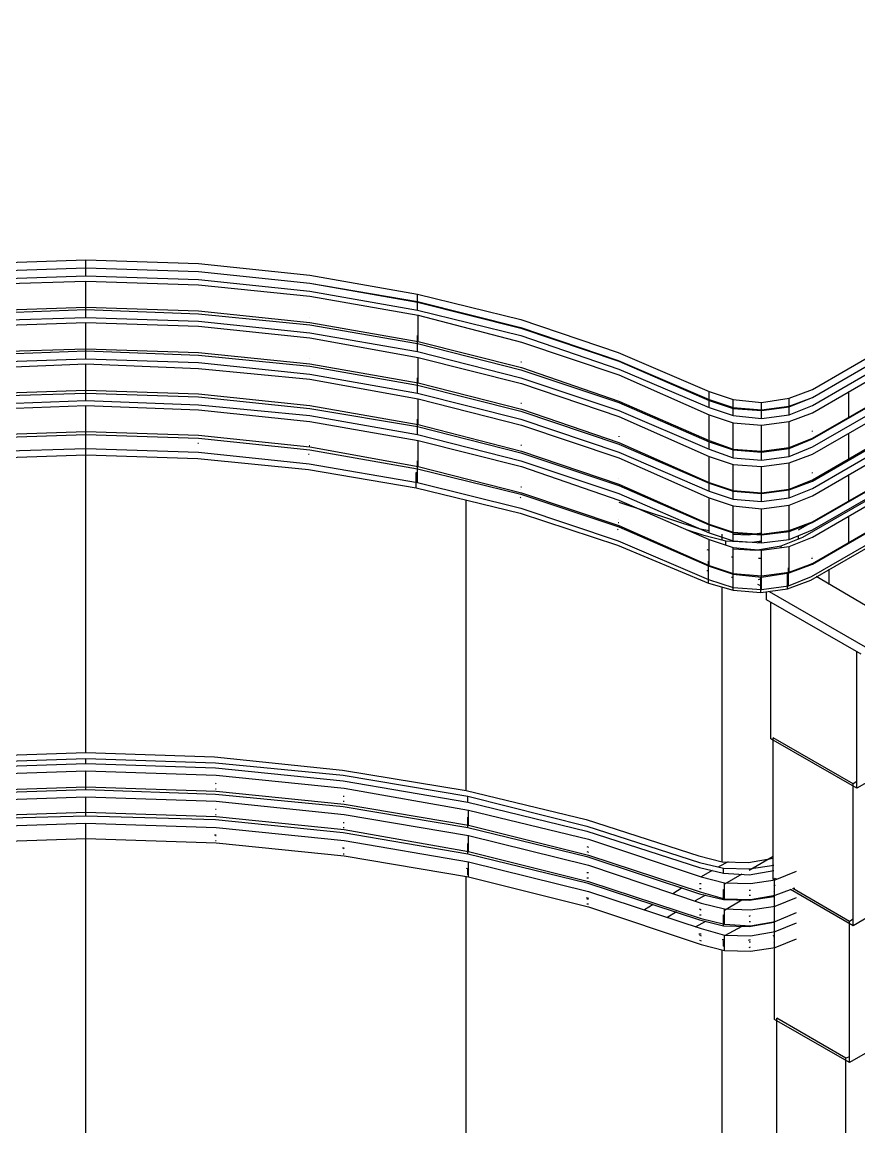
# Model space of a CAD drawing. Header units: inches. Extents: x 0.3 to 16.2, y 0.3 to 11.4.
# Drawn here: x 6.096 to 6.549, y 5.99 to 6.588 of the extents above; entities that cross this region are included whole.
import ezdxf

# ---------------------------------------------------------------- set-up
doc = ezdxf.new("R2010")
doc.units = ezdxf.units.IN
doc.header["$LTSCALE"] = 0.009843
doc.header["$MEASUREMENT"] = 0
doc.layers.add('GEOMETRY', color=7, linetype='Continuous')

msp = doc.modelspace()

# ---------------------------------------------------------------- linework, layer by layer
at = {"layer": 'GEOMETRY'}
for p, q in [((6.52402, 6.38898), (7.9563, 7.21614)), ((6.52402, 6.38898), (7.9563, 7.21614)), ((6.52402, 6.38465), (7.9563, 7.21181)), ((6.52402, 6.38465), (7.95669, 7.21181)), ((6.52402, 6.38465), (7.95669, 7.21181)), ((6.52402, 6.38031), (7.95669, 7.20748)), ((6.52402, 6.37638), (7.96339, 7.20748)), ((6.52402, 6.37638), (7.96339, 7.20748)), ((6.52402, 6.3626), (7.96339, 7.19331)), ((6.52402, 6.3622), (7.95669, 7.18937)), ((6.52402, 6.3622), (7.95669, 7.18937)), ((6.52402, 6.3622), (7.95669, 7.18937)), ((6.52402, 6.35787), (7.95669, 7.18504)), ((6.52402, 6.35394), (7.96339, 7.18504)), ((6.52402, 6.35394), (7.96339, 7.18504)), ((6.52402, 6.34016), (7.96339, 7.17087)), ((6.52402, 6.33937), (7.95669, 7.16693)), ((6.52402, 6.33937), (7.95669, 7.16693)), ((6.52402, 6.33937), (7.95669, 7.16693)), ((6.52402, 6.33543), (7.95669, 7.1626)), ((6.52402, 6.3315), (7.96339, 7.1622)), ((6.52402, 6.3315), (7.96339, 7.1622)), ((6.52402, 6.31732), (7.96339, 7.14843)), ((6.52402, 6.31693), (7.95669, 7.14409)), ((6.52402, 6.31693), (7.95669, 7.14409)), ((6.52402, 6.31693), (7.95669, 7.14409)), ((6.52402, 6.31299), (7.95669, 7.14016)), ((6.52402, 6.30906), (7.96339, 7.13976)), ((6.52402, 6.30906), (7.96339, 7.13976)), ((6.52402, 6.29488), (7.96339, 7.12598)), ((6.52402, 6.29449), (7.95669, 7.12165)), ((6.52362, 6.2878), (7.95157, 7.1122)), ((6.52323, 6.28583), (7.93976, 7.10394)), ((6.5189, 6.30906), (7.88071, 7.09488)), ((6.5189, 6.30906), (7.88071, 7.09488)), ((6.51654, 6.31299), (7.85394, 7.08504)), ((6.51654, 6.31299), (7.85394, 7.08504)), ((6.06969, 6.45709), (6.13071, 6.45906)), ((6.06969, 6.45709), (6.13071, 6.45906)), ((6.13071, 6.45906), (6.19173, 6.45709)), ((6.13071, 6.45906), (6.19173, 6.45709)), ((6.13071, 6.45472), (6.13071, 6.45906)), ((6.19173, 6.45709), (6.25197, 6.45079)), ((6.19173, 6.45709), (6.25197, 6.45079)), ((6.06969, 6.45276), (6.13071, 6.45472)), ((6.06969, 6.45276), (6.13071, 6.45472)), ((6.06969, 6.45276), (6.13071, 6.45472)), ((6.06969, 6.44843), (6.13071, 6.45039)), ((6.13071, 6.45472), (6.19173, 6.45276)), ((6.13071, 6.45472), (6.19173, 6.45276)), ((6.13071, 6.45472), (6.19173, 6.45276)), ((6.13071, 6.45039), (6.13071, 6.45472)), ((6.13071, 6.45039), (6.19173, 6.44843)), ((6.19173, 6.45276), (6.25197, 6.44646)), ((6.19173, 6.45276), (6.25197, 6.44646)), ((6.19173, 6.45276), (6.25197, 6.44646)), ((6.25197, 6.45079), (6.31024, 6.44055)), ((6.25197, 6.45079), (6.31024, 6.44055)), ((6.06969, 6.44567), (6.13071, 6.44764)), ((6.06969, 6.44567), (6.13071, 6.44764)), ((6.13071, 6.44764), (6.19173, 6.44567)), ((6.13071, 6.44764), (6.19173, 6.44567)), ((6.13071, 6.43346), (6.13071, 6.44764)), ((6.19173, 6.44843), (6.25197, 6.44213)), ((6.19173, 6.44567), (6.25197, 6.43937)), ((6.19173, 6.44567), (6.25197, 6.43937)), ((6.25197, 6.44646), (6.31024, 6.43661)), ((6.25197, 6.44646), (6.31024, 6.43622)), ((6.25197, 6.44646), (6.31024, 6.43622)), ((6.25197, 6.44213), (6.31024, 6.43189)), ((6.25197, 6.43937), (6.31063, 6.42913)), ((6.25197, 6.43937), (6.31063, 6.42913)), ((6.31024, 6.44055), (6.36614, 6.42677)), ((6.31024, 6.44055), (6.36614, 6.42677)), ((6.31024, 6.43661), (6.31024, 6.44055)), ((6.06969, 6.4315), (6.13071, 6.43346)), ((6.06969, 6.42992), (6.13071, 6.43228)), ((6.06969, 6.42992), (6.13071, 6.43228)), ((6.06969, 6.42992), (6.13071, 6.43228)), ((6.13071, 6.43228), (6.13071, 6.43622)), ((6.13071, 6.43346), (6.19173, 6.4315)), ((6.13071, 6.43228), (6.19173, 6.42992)), ((6.13071, 6.43228), (6.19173, 6.42992)), ((6.13071, 6.43228), (6.19173, 6.42992)), ((6.13071, 6.42795), (6.13071, 6.43228)), ((6.31024, 6.43661), (6.36614, 6.42244)), ((6.31024, 6.43622), (6.36614, 6.42205)), ((6.31024, 6.43622), (6.36614, 6.42205)), ((6.31024, 6.43189), (6.31024, 6.43622)), ((6.06969, 6.42598), (6.13071, 6.42795)), ((6.13071, 6.42795), (6.19173, 6.42598)), ((6.19173, 6.4315), (6.25197, 6.4252)), ((6.19173, 6.42992), (6.25197, 6.42402)), ((6.19173, 6.42992), (6.25197, 6.42402)), ((6.19173, 6.42992), (6.25197, 6.42402)), ((6.25197, 6.42795), (6.25197, 6.42795)), ((6.25197, 6.42795), (6.25197, 6.42795)), ((6.31024, 6.43189), (6.36614, 6.41811)), ((6.31063, 6.42913), (6.36654, 6.41457)), ((6.31063, 6.42913), (6.36654, 6.41457)), ((6.31063, 6.41496), (6.31063, 6.42913)), ((6.36614, 6.42677), (6.4189, 6.40906)), ((6.36614, 6.42677), (6.4189, 6.40906)), ((6.06969, 6.42323), (6.13071, 6.4252)), ((6.06969, 6.42323), (6.13071, 6.4252)), ((6.13071, 6.4252), (6.19173, 6.42323)), ((6.13071, 6.4252), (6.19173, 6.42323)), ((6.13071, 6.41102), (6.13071, 6.4252)), ((6.19173, 6.42598), (6.25197, 6.41969)), ((6.19173, 6.42323), (6.25197, 6.41693)), ((6.19173, 6.42323), (6.25197, 6.41693)), ((6.25197, 6.4252), (6.31063, 6.41496)), ((6.25197, 6.42402), (6.31024, 6.41378)), ((6.25197, 6.42402), (6.31024, 6.41378)), ((6.25197, 6.42402), (6.31024, 6.41378)), ((6.36614, 6.42244), (6.4189, 6.40472)), ((6.36614, 6.42205), (6.41929, 6.40433)), ((6.36614, 6.42205), (6.41929, 6.40433)), ((6.25197, 6.41969), (6.31024, 6.40945)), ((6.25197, 6.41693), (6.31063, 6.4063)), ((6.25197, 6.41693), (6.31063, 6.4063)), ((6.31024, 6.41811), (6.31063, 6.41772)), ((6.31024, 6.41811), (6.31063, 6.41772)), ((6.31024, 6.41378), (6.31024, 6.41811)), ((6.31063, 6.41496), (6.36654, 6.40079)), ((6.36614, 6.41811), (6.41929, 6.4)), ((6.36654, 6.41457), (6.41929, 6.39685)), ((6.36654, 6.41457), (6.41929, 6.39685)), ((6.06969, 6.40906), (6.13071, 6.41102)), ((6.06969, 6.40748), (6.13071, 6.40984)), ((6.06969, 6.40748), (6.13071, 6.40984)), ((6.06969, 6.40748), (6.13071, 6.40984)), ((6.13071, 6.40984), (6.13071, 6.41378)), ((6.13071, 6.41102), (6.19173, 6.40906)), ((6.13071, 6.40984), (6.19173, 6.40748)), ((6.13071, 6.40984), (6.19173, 6.40748)), ((6.13071, 6.40984), (6.19173, 6.40748)), ((6.13071, 6.40551), (6.13071, 6.40984)), ((6.19173, 6.40906), (6.25197, 6.40276)), ((6.31024, 6.41378), (6.36614, 6.39961)), ((6.31024, 6.41378), (6.36614, 6.39961)), ((6.31024, 6.41378), (6.36614, 6.39961)), ((6.31024, 6.40945), (6.31024, 6.41378)), ((6.31024, 6.40945), (6.36614, 6.39528)), ((6.4189, 6.40906), (6.46811, 6.3878)), ((6.4189, 6.40906), (6.46811, 6.3878)), ((6.06969, 6.40354), (6.13071, 6.40551)), ((6.06969, 6.40039), (6.13071, 6.40276)), ((6.06969, 6.40039), (6.13071, 6.40276)), ((6.13071, 6.40551), (6.19173, 6.40354)), ((6.13071, 6.40276), (6.19173, 6.40039)), ((6.13071, 6.40276), (6.19173, 6.40039)), ((6.13071, 6.38858), (6.13071, 6.40276)), ((6.19173, 6.40748), (6.25197, 6.40157)), ((6.19173, 6.40748), (6.25197, 6.40157)), ((6.19173, 6.40748), (6.25197, 6.40157)), ((6.19173, 6.40354), (6.25197, 6.39724)), ((6.25197, 6.40551), (6.25197, 6.40551)), ((6.25197, 6.40551), (6.25197, 6.40551)), ((6.25197, 6.40276), (6.31063, 6.39252)), ((6.31063, 6.4063), (6.36654, 6.39213)), ((6.31063, 6.4063), (6.36654, 6.39213)), ((6.31063, 6.39252), (6.31063, 6.4063)), ((6.36614, 6.40394), (6.36654, 6.40394)), ((6.36614, 6.40394), (6.36654, 6.40394)), ((6.4189, 6.40472), (6.46811, 6.38346)), ((6.41929, 6.40433), (6.46811, 6.38307)), ((6.41929, 6.40433), (6.46811, 6.38307)), ((6.19173, 6.40039), (6.25197, 6.39449)), ((6.19173, 6.40039), (6.25197, 6.39449)), ((6.25197, 6.40157), (6.31024, 6.39134)), ((6.25197, 6.40157), (6.31024, 6.39134)), ((6.25197, 6.40157), (6.31024, 6.39134)), ((6.25197, 6.39724), (6.31024, 6.38701)), ((6.36614, 6.39961), (6.41929, 6.38189)), ((6.36614, 6.39961), (6.41929, 6.38189)), ((6.36614, 6.39961), (6.41929, 6.38189)), ((6.36654, 6.40079), (6.41929, 6.38268)), ((6.41929, 6.4), (6.46811, 6.37913)), ((6.41929, 6.39685), (6.46811, 6.3752)), ((6.41929, 6.39685), (6.46811, 6.3752)), ((6.13071, 6.38701), (6.13071, 6.39134)), ((6.25197, 6.39449), (6.31063, 6.38386)), ((6.25197, 6.39449), (6.31063, 6.38386)), ((6.31024, 6.39528), (6.31063, 6.39528)), ((6.31024, 6.39528), (6.31063, 6.39528)), ((6.31024, 6.39134), (6.31024, 6.39528)), ((6.31024, 6.39134), (6.36614, 6.37717)), ((6.31024, 6.39134), (6.36614, 6.37717)), ((6.31024, 6.39134), (6.36614, 6.37717)), ((6.31024, 6.38701), (6.31024, 6.39134)), ((6.31063, 6.39252), (6.36654, 6.37835)), ((6.36614, 6.39528), (6.41929, 6.37756)), ((6.36654, 6.39213), (6.41929, 6.37441)), ((6.36654, 6.39213), (6.41929, 6.37441)), ((6.06969, 6.38661), (6.13071, 6.38858)), ((6.06969, 6.38504), (6.13071, 6.38701)), ((6.06969, 6.38504), (6.13071, 6.38701)), ((6.06969, 6.38504), (6.13071, 6.38701)), ((6.13071, 6.38858), (6.19173, 6.38661)), ((6.13071, 6.38701), (6.19173, 6.38504)), ((6.13071, 6.38701), (6.19173, 6.38504)), ((6.13071, 6.38701), (6.19173, 6.38504)), ((6.13071, 6.38307), (6.13071, 6.38701)), ((6.19173, 6.38661), (6.25197, 6.38031)), ((6.19173, 6.38504), (6.25197, 6.37874)), ((6.19173, 6.38504), (6.25197, 6.37874)), ((6.19173, 6.38504), (6.25197, 6.37874)), ((6.31024, 6.38701), (6.36614, 6.37283)), ((6.41929, 6.38622), (6.41929, 6.38622)), ((6.41929, 6.38622), (6.41929, 6.38622)), ((6.46811, 6.3878), (6.4811, 6.38346)), ((6.46811, 6.3878), (6.4811, 6.38346)), ((6.46811, 6.38346), (6.46811, 6.3878)), ((6.51142, 6.38425), (6.52402, 6.38898)), ((6.51142, 6.38425), (6.52402, 6.38898)), ((6.51142, 6.37992), (6.52402, 6.38465)), ((6.51142, 6.37953), (6.52402, 6.38465)), ((6.51142, 6.37953), (6.52402, 6.38465)), ((6.5437, 6.37362), (6.5437, 6.3878)), ((6.06969, 6.38071), (6.13071, 6.38307)), ((6.06969, 6.37795), (6.13071, 6.38031)), ((6.06969, 6.37795), (6.13071, 6.38031)), ((6.13071, 6.38307), (6.19173, 6.38071)), ((6.13071, 6.38031), (6.19173, 6.37795)), ((6.13071, 6.38031), (6.19173, 6.37795)), ((6.13071, 6.36614), (6.13071, 6.38031)), ((6.19173, 6.38071), (6.25197, 6.3748)), ((6.25197, 6.38307), (6.25197, 6.38307)), ((6.25197, 6.38307), (6.25197, 6.38307)), ((6.25197, 6.38031), (6.31063, 6.37008)), ((6.25197, 6.37874), (6.31024, 6.3689)), ((6.25197, 6.37874), (6.31024, 6.3689)), ((6.25197, 6.37874), (6.31024, 6.3689)), ((6.31063, 6.38386), (6.36654, 6.36969)), ((6.31063, 6.38386), (6.36654, 6.36969)), ((6.31063, 6.37008), (6.31063, 6.38386)), ((6.36614, 6.3815), (6.36654, 6.3815)), ((6.36614, 6.3815), (6.36654, 6.3815)), ((6.41929, 6.38268), (6.46811, 6.36142)), ((6.41929, 6.38189), (6.46811, 6.36063)), ((6.41929, 6.38189), (6.46811, 6.36063)), ((6.41929, 6.38189), (6.46811, 6.36063)), ((6.46811, 6.38346), (6.4811, 6.37913)), ((6.46811, 6.38307), (6.4811, 6.37874)), ((6.46811, 6.38307), (6.4811, 6.37874)), ((6.46811, 6.37913), (6.46811, 6.38307)), ((6.46811, 6.37913), (6.4811, 6.3748)), ((6.4811, 6.37913), (6.4811, 6.38346)), ((6.4811, 6.38346), (6.49646, 6.38189)), ((6.4811, 6.38346), (6.49646, 6.38189)), ((6.4811, 6.37913), (6.49646, 6.37795)), ((6.4811, 6.3748), (6.4811, 6.37874)), ((6.4811, 6.37874), (6.49646, 6.37756)), ((6.4811, 6.37874), (6.49646, 6.37756)), ((6.49646, 6.38189), (6.51142, 6.38425)), ((6.49646, 6.38189), (6.51142, 6.38425)), ((6.49646, 6.37795), (6.49646, 6.38189)), ((6.49646, 6.37795), (6.51142, 6.37992)), ((6.49646, 6.37756), (6.51142, 6.37953)), ((6.49646, 6.37756), (6.51142, 6.37953)), ((6.51142, 6.37992), (6.51142, 6.38425)), ((6.51142, 6.3752), (6.52402, 6.38031)), ((6.51142, 6.3752), (6.51142, 6.37953)), ((6.19173, 6.37795), (6.25197, 6.37165)), ((6.19173, 6.37795), (6.25197, 6.37165)), ((6.25197, 6.3748), (6.31024, 6.36457)), ((6.31024, 6.37283), (6.31063, 6.37283)), ((6.31024, 6.37283), (6.31063, 6.37283)), ((6.31024, 6.3689), (6.31024, 6.37283)), ((6.36614, 6.37717), (6.41929, 6.35945)), ((6.36614, 6.37717), (6.41929, 6.35945)), ((6.36614, 6.37717), (6.41929, 6.35945)), ((6.36614, 6.37283), (6.41929, 6.35512)), ((6.36654, 6.37835), (6.41929, 6.36024)), ((6.41929, 6.37756), (6.46811, 6.35669)), ((6.41929, 6.37441), (6.46811, 6.35276)), ((6.41929, 6.37441), (6.46811, 6.35276)), ((6.46811, 6.3752), (6.4811, 6.37087)), ((6.46811, 6.3752), (6.4811, 6.37087)), ((6.46811, 6.36142), (6.46811, 6.3752)), ((6.4811, 6.3748), (6.49646, 6.37323)), ((6.49646, 6.37323), (6.49646, 6.37756)), ((6.49646, 6.37323), (6.51142, 6.3752)), ((6.51142, 6.37165), (6.52402, 6.37638)), ((6.51142, 6.37165), (6.52402, 6.37638)), ((6.13071, 6.36772), (6.13071, 6.36969)), ((6.13071, 6.36457), (6.13071, 6.3689)), ((6.13071, 6.36772), (6.13071, 6.3689)), ((6.13071, 6.35709), (6.13071, 6.36693)), ((6.25197, 6.37165), (6.31063, 6.36142)), ((6.25197, 6.37165), (6.31063, 6.36142)), ((6.31024, 6.3689), (6.36614, 6.35472)), ((6.31024, 6.3689), (6.36614, 6.35472)), ((6.31024, 6.3689), (6.36614, 6.35472)), ((6.31024, 6.36457), (6.31024, 6.3689)), ((6.31063, 6.37008), (6.36654, 6.35551)), ((6.36654, 6.36969), (6.41929, 6.35197)), ((6.36654, 6.36969), (6.41929, 6.35197)), ((6.4811, 6.35669), (6.4811, 6.37087)), ((6.4811, 6.37087), (6.49646, 6.36969)), ((6.4811, 6.37087), (6.49646, 6.36969)), ((6.49646, 6.36969), (6.51142, 6.37165)), ((6.49646, 6.36969), (6.51142, 6.37165)), ((6.49646, 6.35551), (6.49646, 6.36969)), ((6.51142, 6.35748), (6.51142, 6.37165)), ((6.52402, 6.36614), (6.52402, 6.36654)), ((6.52402, 6.36614), (6.52402, 6.36654)), ((6.06969, 6.36417), (6.13071, 6.36614)), ((6.06969, 6.3626), (6.13071, 6.36457)), ((6.13071, 6.36614), (6.19173, 6.36417)), ((6.13071, 6.36457), (6.19173, 6.3626)), ((6.13071, 6.35354), (6.13071, 6.36181)), ((6.19173, 6.36417), (6.25197, 6.35787)), ((6.19173, 6.3626), (6.25197, 6.3563)), ((6.25197, 6.36063), (6.25197, 6.36063)), ((6.25197, 6.36063), (6.25197, 6.36063)), ((6.31024, 6.36457), (6.36614, 6.35039)), ((6.31063, 6.36142), (6.36654, 6.34724)), ((6.31063, 6.36142), (6.36654, 6.34724)), ((6.31063, 6.34724), (6.31063, 6.36142)), ((6.41929, 6.36378), (6.41929, 6.36339)), ((6.41929, 6.36378), (6.41929, 6.36339)), ((6.46811, 6.36063), (6.46811, 6.36496)), ((6.46811, 6.36142), (6.4811, 6.35669)), ((6.46811, 6.36063), (6.4811, 6.3563)), ((6.46811, 6.36063), (6.4811, 6.3563)), ((6.46811, 6.36063), (6.4811, 6.3563)), ((6.46811, 6.35669), (6.46811, 6.36063)), ((6.4811, 6.3563), (6.4811, 6.36063)), ((6.51142, 6.35748), (6.52402, 6.3626)), ((6.51142, 6.35709), (6.52402, 6.3622)), ((6.51142, 6.35709), (6.52402, 6.3622)), ((6.51142, 6.35709), (6.52402, 6.3622)), ((6.51142, 6.35709), (6.51142, 6.36142)), ((6.51142, 6.36142), (6.51142, 6.36142)), ((6.51142, 6.36142), (6.51142, 6.36142)), ((6.5437, 6.35118), (6.5437, 6.36535)), ((6.06969, 6.35512), (6.13071, 6.35709)), ((6.13071, 6.35709), (6.19173, 6.35512)), ((6.13071, 6.19252), (6.13071, 6.35551)), ((6.19134, 6.35984), (6.19173, 6.35984)), ((6.19134, 6.35984), (6.19173, 6.35984)), ((6.19173, 6.35512), (6.25157, 6.34882)), ((6.25157, 6.35866), (6.25197, 6.35866)), ((6.25157, 6.35866), (6.25197, 6.35866)), ((6.25197, 6.35787), (6.31063, 6.34724)), ((6.25197, 6.3563), (6.31024, 6.34606)), ((6.36614, 6.35906), (6.36654, 6.35866)), ((6.36614, 6.35906), (6.36654, 6.35866)), ((6.36614, 6.35472), (6.41929, 6.33701)), ((6.36614, 6.35472), (6.41929, 6.33701)), ((6.36614, 6.35472), (6.41929, 6.33701)), ((6.36654, 6.35551), (6.41929, 6.3378)), ((6.41929, 6.36024), (6.46811, 6.33858)), ((6.41929, 6.35945), (6.46811, 6.33819)), ((6.41929, 6.35945), (6.46811, 6.33819)), ((6.41929, 6.35945), (6.46811, 6.33819)), ((6.41929, 6.35512), (6.46811, 6.33386)), ((6.46811, 6.35669), (6.4811, 6.35197)), ((6.4811, 6.35669), (6.49646, 6.35551)), ((6.4811, 6.3563), (6.49646, 6.35512)), ((6.4811, 6.35197), (6.4811, 6.3563)), ((6.4811, 6.3563), (6.49646, 6.35512)), ((6.4811, 6.3563), (6.49646, 6.35512)), ((6.49646, 6.35512), (6.49646, 6.35945)), ((6.49646, 6.35551), (6.51142, 6.35748)), ((6.49646, 6.35512), (6.51142, 6.35709)), ((6.49646, 6.35512), (6.51142, 6.35709)), ((6.49646, 6.35512), (6.51142, 6.35709)), ((6.49646, 6.35079), (6.49646, 6.35512)), ((6.51142, 6.35276), (6.52402, 6.35787)), ((6.51142, 6.35276), (6.51142, 6.35709)), ((6.07008, 6.35157), (6.13071, 6.35354)), ((6.13071, 6.35354), (6.19134, 6.35157)), ((6.19134, 6.35157), (6.25118, 6.34567)), ((6.25118, 6.35394), (6.25157, 6.35394)), ((6.25118, 6.35394), (6.25157, 6.35394)), ((6.25157, 6.34882), (6.31024, 6.33858)), ((6.31024, 6.35039), (6.31063, 6.35039)), ((6.31024, 6.35039), (6.31063, 6.35039)), ((6.31024, 6.34606), (6.31024, 6.35039)), ((6.36614, 6.35039), (6.41929, 6.33268)), ((6.41929, 6.35197), (6.46811, 6.33031)), ((6.41929, 6.35197), (6.46811, 6.33031)), ((6.46811, 6.35276), (6.4811, 6.34843)), ((6.46811, 6.35276), (6.4811, 6.34843)), ((6.46811, 6.33858), (6.46811, 6.35276)), ((6.4811, 6.35197), (6.49646, 6.35079)), ((6.49646, 6.35079), (6.51142, 6.35276)), ((6.49646, 6.34724), (6.51142, 6.34921)), ((6.49646, 6.34724), (6.51142, 6.34921)), ((6.51142, 6.34921), (6.52402, 6.35394)), ((6.51142, 6.34921), (6.52402, 6.35394)), ((6.51142, 6.33504), (6.51142, 6.34921)), ((6.25118, 6.34567), (6.30945, 6.33583)), ((6.30945, 6.34409), (6.31024, 6.34409)), ((6.30945, 6.34409), (6.31024, 6.34409)), ((6.30945, 6.33583), (6.30945, 6.34409)), ((6.31024, 6.34843), (6.31024, 6.34843)), ((6.31024, 6.34843), (6.31024, 6.34843)), ((6.31024, 6.33858), (6.31024, 6.34843)), ((6.31024, 6.34606), (6.36614, 6.33228)), ((6.31063, 6.34724), (6.36654, 6.33307)), ((6.36654, 6.34724), (6.41929, 6.32913)), ((6.36654, 6.34724), (6.41929, 6.32913)), ((6.46811, 6.33819), (6.46811, 6.34252)), ((6.4811, 6.33425), (6.4811, 6.34843)), ((6.4811, 6.34843), (6.49646, 6.34724)), ((6.4811, 6.34843), (6.49646, 6.34724)), ((6.49646, 6.33307), (6.49646, 6.34724)), ((6.52402, 6.3437), (6.52402, 6.34409)), ((6.52402, 6.3437), (6.52402, 6.34409)), ((6.5437, 6.32874), (6.5437, 6.34291)), ((6.31024, 6.33858), (6.36614, 6.3248)), ((6.41929, 6.34094), (6.41929, 6.34094)), ((6.41929, 6.34094), (6.41929, 6.34094)), ((6.41929, 6.3378), (6.46811, 6.31614)), ((6.41929, 6.33701), (6.46811, 6.31575)), ((6.41929, 6.33701), (6.46811, 6.31575)), ((6.41929, 6.33701), (6.46811, 6.31575)), ((6.46811, 6.33858), (6.4811, 6.33425)), ((6.46811, 6.33819), (6.4811, 6.33386)), ((6.46811, 6.33819), (6.4811, 6.33386)), ((6.46811, 6.33819), (6.4811, 6.33386)), ((6.46811, 6.33386), (6.46811, 6.33819)), ((6.4811, 6.33386), (6.4811, 6.33819)), ((6.49646, 6.33268), (6.49646, 6.33661)), ((6.51142, 6.33504), (6.52402, 6.34016)), ((6.51142, 6.33465), (6.52402, 6.33937)), ((6.51142, 6.33465), (6.52402, 6.33937)), ((6.51142, 6.33465), (6.52402, 6.33937)), ((6.51142, 6.33465), (6.51142, 6.33898)), ((6.51142, 6.33898), (6.51142, 6.33898)), ((6.51142, 6.33898), (6.51142, 6.33898)), ((6.30945, 6.33583), (6.36575, 6.32205)), ((6.36575, 6.33071), (6.36614, 6.33031)), ((6.36575, 6.33071), (6.36614, 6.33031)), ((6.36614, 6.33622), (6.36654, 6.33622)), ((6.36614, 6.33622), (6.36654, 6.33622)), ((6.36614, 6.33465), (6.36614, 6.33465)), ((6.36614, 6.33465), (6.36614, 6.33465)), ((6.36614, 6.33228), (6.41929, 6.31457)), ((6.36654, 6.33307), (6.41929, 6.31535)), ((6.41929, 6.33268), (6.46811, 6.31142)), ((6.46811, 6.33386), (6.4811, 6.32953)), ((6.4811, 6.33425), (6.49646, 6.33307)), ((6.4811, 6.33386), (6.49646, 6.33268)), ((6.4811, 6.32953), (6.4811, 6.33386)), ((6.4811, 6.33386), (6.49646, 6.33268)), ((6.4811, 6.33386), (6.49646, 6.33268)), ((6.49646, 6.33307), (6.51142, 6.33504)), ((6.49646, 6.33268), (6.51142, 6.33465)), ((6.49646, 6.33268), (6.51142, 6.33465)), ((6.49646, 6.33268), (6.51142, 6.33465)), ((6.49646, 6.32835), (6.49646, 6.33268)), ((6.51142, 6.33031), (6.52402, 6.33543)), ((6.51142, 6.33031), (6.51142, 6.33465)), ((6.51142, 6.32638), (6.52402, 6.3315)), ((6.51142, 6.32638), (6.52402, 6.3315)), ((6.33661, 6.17205), (6.33661, 6.32913)), ((6.36614, 6.3248), (6.4189, 6.30709)), ((6.41929, 6.32913), (6.46811, 6.30787)), ((6.41929, 6.32913), (6.46811, 6.30787)), ((6.41929, 6.32795), (6.4626, 6.31378)), ((6.41929, 6.32795), (6.4626, 6.31378)), ((6.46811, 6.33031), (6.4811, 6.32598)), ((6.46811, 6.33031), (6.4811, 6.32598)), ((6.46811, 6.31614), (6.46811, 6.33031)), ((6.4811, 6.32953), (6.49646, 6.32835)), ((6.4811, 6.31181), (6.4811, 6.32598)), ((6.4811, 6.32598), (6.49646, 6.32441)), ((6.4811, 6.32598), (6.49646, 6.32441)), ((6.49646, 6.32835), (6.51142, 6.33031)), ((6.49646, 6.32441), (6.51142, 6.32638)), ((6.49646, 6.32441), (6.51142, 6.32638)), ((6.51142, 6.3126), (6.51142, 6.32638)), ((6.36575, 6.32205), (6.4185, 6.30472)), ((6.46811, 6.31575), (6.46811, 6.32008)), ((6.49646, 6.31063), (6.49646, 6.32441)), ((6.52402, 6.32126), (6.52402, 6.32126)), ((6.52402, 6.32126), (6.52402, 6.32126)), ((6.5437, 6.3063), (6.5437, 6.32008)), ((6.4185, 6.31339), (6.4189, 6.31299)), ((6.4185, 6.31339), (6.4189, 6.31299)), ((6.4189, 6.31693), (6.41929, 6.31693)), ((6.4189, 6.31693), (6.41929, 6.31693)), ((6.41929, 6.3185), (6.41929, 6.3185)), ((6.41929, 6.3185), (6.41929, 6.3185)), ((6.41929, 6.31535), (6.46811, 6.2937)), ((6.41929, 6.31457), (6.46811, 6.29331)), ((6.4563, 6.31299), (6.46457, 6.31024)), ((6.4563, 6.31299), (6.46457, 6.31024)), ((6.4626, 6.31378), (6.46811, 6.3126)), ((6.4626, 6.31378), (6.46811, 6.3126)), ((6.46811, 6.31614), (6.4811, 6.31181)), ((6.46811, 6.31575), (6.4811, 6.31142)), ((6.46811, 6.31575), (6.4811, 6.31142)), ((6.46811, 6.31575), (6.4811, 6.31142)), ((6.46811, 6.31142), (6.46811, 6.31575)), ((6.4811, 6.31142), (6.4811, 6.31575)), ((6.49646, 6.31024), (6.49646, 6.31417)), ((6.51142, 6.3126), (6.52402, 6.31732)), ((6.51142, 6.3122), (6.52402, 6.31693)), ((6.51142, 6.3122), (6.52402, 6.31693)), ((6.51142, 6.3122), (6.52402, 6.31693)), ((6.51142, 6.31614), (6.51142, 6.31654)), ((6.51142, 6.31614), (6.51142, 6.31654)), ((6.51142, 6.3122), (6.51142, 6.31614)), ((6.51142, 6.30787), (6.52402, 6.31299)), ((6.4189, 6.30709), (6.46772, 6.28622)), ((6.46457, 6.31024), (6.47717, 6.30709)), ((6.46457, 6.31024), (6.47717, 6.30709)), ((6.46811, 6.31142), (6.4811, 6.30709)), ((6.46811, 6.30787), (6.4811, 6.30354)), ((6.46811, 6.30787), (6.4811, 6.30354)), ((6.46811, 6.2937), (6.46811, 6.30787)), ((6.4752, 6.30748), (6.4752, 6.31063)), ((6.47717, 6.30709), (6.49134, 6.3063)), ((6.47717, 6.30709), (6.49134, 6.3063)), ((6.47717, 6.30472), (6.47717, 6.30709)), ((6.4811, 6.31181), (6.49646, 6.31063)), ((6.4811, 6.31142), (6.49646, 6.31024)), ((6.4811, 6.30709), (6.4811, 6.31142)), ((6.4811, 6.31142), (6.49646, 6.31024)), ((6.4811, 6.31142), (6.49646, 6.31024)), ((6.4811, 6.31063), (6.48937, 6.31024)), ((6.4811, 6.31063), (6.48937, 6.31024)), ((6.4811, 6.30709), (6.49646, 6.30591)), ((6.48937, 6.31024), (6.49646, 6.31142)), ((6.48937, 6.31024), (6.49646, 6.31142)), ((6.49134, 6.3063), (6.49646, 6.30709)), ((6.49134, 6.3063), (6.49646, 6.30709)), ((6.49449, 6.30591), (6.49646, 6.30709)), ((6.49646, 6.31063), (6.51142, 6.3126)), ((6.49646, 6.31024), (6.51142, 6.3122)), ((6.49646, 6.31024), (6.51142, 6.3122)), ((6.49646, 6.31024), (6.51142, 6.3122)), ((6.49646, 6.30591), (6.49646, 6.31024)), ((6.49646, 6.30591), (6.51142, 6.30787)), ((6.50709, 6.30433), (6.5189, 6.30906)), ((6.50709, 6.30433), (6.5189, 6.30906)), ((6.51142, 6.30787), (6.51142, 6.3122)), ((6.51142, 6.30394), (6.52402, 6.30906)), ((6.51142, 6.30394), (6.52402, 6.30906)), ((6.51654, 6.30787), (6.51654, 6.30984)), ((6.4185, 6.30472), (6.46772, 6.28425)), ((6.46693, 6.30236), (6.46811, 6.30197)), ((6.46693, 6.30236), (6.46811, 6.30197)), ((6.4811, 6.28937), (6.4811, 6.30354)), ((6.4811, 6.30354), (6.49646, 6.30197)), ((6.4811, 6.30354), (6.49646, 6.30197)), ((6.4811, 6.30276), (6.49331, 6.30197)), ((6.4811, 6.30276), (6.49331, 6.30197)), ((6.49331, 6.30197), (6.50709, 6.30433)), ((6.49331, 6.30197), (6.50709, 6.30433)), ((6.49646, 6.30197), (6.51142, 6.30394)), ((6.49646, 6.30197), (6.51142, 6.30394)), ((6.49646, 6.28819), (6.49646, 6.30197)), ((6.50709, 6.30354), (6.50709, 6.30433)), ((6.51142, 6.29016), (6.51142, 6.30394)), ((6.46772, 6.28622), (6.46772, 6.29606)), ((6.46811, 6.29331), (6.46811, 6.29764)), ((6.48031, 6.29843), (6.4811, 6.29843)), ((6.48031, 6.29843), (6.4811, 6.29843)), ((6.49488, 6.29764), (6.49646, 6.29764)), ((6.49488, 6.29764), (6.49646, 6.29764)), ((6.51142, 6.29016), (6.52402, 6.29488)), ((6.52323, 6.29449), (6.52362, 6.29488)), ((6.52323, 6.29449), (6.52362, 6.29488)), ((6.52362, 6.29764), (6.52402, 6.29764)), ((6.52362, 6.29764), (6.52402, 6.29764)), ((6.52402, 6.29882), (6.52402, 6.29882)), ((6.52402, 6.29882), (6.52402, 6.29882)), ((6.46693, 6.29094), (6.46772, 6.29094)), ((6.46772, 6.28425), (6.46772, 6.29291)), ((6.46811, 6.2937), (6.4811, 6.28937)), ((6.46811, 6.29331), (6.4811, 6.28898)), ((6.4811, 6.28898), (6.4811, 6.29291)), ((6.4811, 6.28189), (6.4811, 6.29173)), ((6.4811, 6.28937), (6.49646, 6.28819)), ((6.4811, 6.28898), (6.49646, 6.2874)), ((6.49646, 6.2874), (6.49646, 6.29173)), ((6.49646, 6.28071), (6.49646, 6.29055)), ((6.49646, 6.28819), (6.51142, 6.29016)), ((6.49646, 6.2874), (6.51142, 6.28976)), ((6.51063, 6.28937), (6.51102, 6.28976)), ((6.51063, 6.28937), (6.51102, 6.28976)), ((6.51063, 6.2811), (6.51063, 6.28937)), ((6.51102, 6.28268), (6.51102, 6.29252)), ((6.51102, 6.29252), (6.51142, 6.29252)), ((6.51102, 6.29252), (6.51142, 6.29252)), ((6.51142, 6.28976), (6.52402, 6.29449)), ((6.51142, 6.28976), (6.51142, 6.2937)), ((6.51142, 6.2937), (6.51142, 6.2937)), ((6.51142, 6.2937), (6.51142, 6.2937)), ((6.53307, 6.28346), (6.53307, 6.29173)), ((6.46772, 6.28622), (6.4811, 6.28189)), ((6.46772, 6.28425), (6.4811, 6.28031)), ((6.48031, 6.2874), (6.4811, 6.2874)), ((6.4811, 6.28031), (6.4811, 6.28858)), ((6.4811, 6.28858), (6.4811, 6.28858)), ((6.4811, 6.28858), (6.4811, 6.28858)), ((6.49606, 6.28268), (6.49449, 6.28346)), ((6.49488, 6.28622), (6.49646, 6.28661)), ((6.49606, 6.27913), (6.49606, 6.2874)), ((6.49606, 6.2874), (6.49646, 6.2874)), ((6.49606, 6.2874), (6.49646, 6.2874)), ((6.51063, 6.2811), (6.52323, 6.28583)), ((6.51102, 6.28268), (6.52362, 6.2878)), ((6.55276, 6.27205), (6.52598, 6.2878)), ((6.55276, 6.27205), (6.52598, 6.2878)), ((6.4752, 6.13346), (6.4752, 6.28189)), ((6.4811, 6.28189), (6.49646, 6.28071)), ((6.4811, 6.28031), (6.49606, 6.27913)), ((6.49606, 6.27913), (6.51063, 6.2811)), ((6.49646, 6.28071), (6.51102, 6.28268)), ((6.49921, 6.2752), (6.49921, 6.27953)), ((6.55276, 6.24961), (6.50079, 6.27953)), ((6.55039, 6.24567), (6.49921, 6.2752)), ((6.50157, 6.2), (6.50157, 6.27362)), ((6.54803, 6.17323), (6.54803, 6.24685)), ((6.62598, 6.21811), (6.54803, 6.17323)), ((6.54803, 6.17323), (6.50157, 6.2)), ((6.54606, 6.17559), (6.50276, 6.20039)), ((6.54606, 6.17559), (6.50276, 6.20039)), ((6.50276, 6.12402), (6.50276, 6.20039)), ((6.06063, 6.19016), (6.13071, 6.19252)), ((6.06063, 6.18701), (6.13071, 6.18937)), ((6.06063, 6.18701), (6.13071, 6.18937)), ((6.13071, 6.19252), (6.20039, 6.19016)), ((6.13071, 6.18937), (6.20079, 6.18701)), ((6.13071, 6.18937), (6.20079, 6.18701)), ((6.13071, 6.18661), (6.13071, 6.18937)), ((6.20039, 6.19016), (6.26969, 6.18307)), ((6.06024, 6.18031), (6.13071, 6.18268)), ((6.06024, 6.18031), (6.13071, 6.18268)), ((6.06063, 6.18425), (6.13071, 6.18661)), ((6.13071, 6.18661), (6.20079, 6.18425)), ((6.13071, 6.18268), (6.20118, 6.18031)), ((6.13071, 6.18268), (6.20118, 6.18031)), ((6.13071, 6.17402), (6.13071, 6.18268)), ((6.20079, 6.18701), (6.27008, 6.18031)), ((6.20079, 6.18701), (6.27008, 6.18031)), ((6.20079, 6.18425), (6.27008, 6.17717)), ((6.26969, 6.18307), (6.33661, 6.17205)), ((6.13071, 6.1752), (6.13071, 6.17795)), ((6.13071, 6.17244), (6.13071, 6.1752)), ((6.20079, 6.17598), (6.20118, 6.17559)), ((6.20079, 6.17598), (6.20118, 6.17559)), ((6.20118, 6.18031), (6.27047, 6.17323)), ((6.20118, 6.18031), (6.27047, 6.17323)), ((6.27008, 6.18031), (6.3374, 6.1689)), ((6.27008, 6.18031), (6.3374, 6.1689)), ((6.27008, 6.17717), (6.3374, 6.16575)), ((6.54803, 6.17677), (6.54606, 6.17559)), ((6.54803, 6.17677), (6.54606, 6.17559)), ((6.54606, 6.09882), (6.54606, 6.17559)), ((6.06024, 6.17165), (6.13071, 6.17402)), ((6.06063, 6.17008), (6.13071, 6.17244)), ((6.13071, 6.17402), (6.20118, 6.17165)), ((6.13071, 6.17244), (6.20079, 6.17008)), ((6.20079, 6.17283), (6.20118, 6.17283)), ((6.20079, 6.17283), (6.20118, 6.17283)), ((6.20079, 6.17283), (6.20118, 6.17283)), ((6.20079, 6.17008), (6.27008, 6.16339)), ((6.20118, 6.17165), (6.27047, 6.16457)), ((6.27047, 6.17323), (6.3378, 6.16142)), ((6.27047, 6.17323), (6.3378, 6.16142)), ((6.33661, 6.17205), (6.40157, 6.1563)), ((6.06024, 6.16614), (6.13071, 6.1685)), ((6.06024, 6.16614), (6.13071, 6.1685)), ((6.13071, 6.1685), (6.20118, 6.16614)), ((6.13071, 6.1685), (6.20118, 6.16614)), ((6.13071, 6.16024), (6.13071, 6.1685)), ((6.13071, 6.16142), (6.13071, 6.16417)), ((6.20118, 6.16614), (6.27047, 6.15906)), ((6.20118, 6.16614), (6.27047, 6.15906)), ((6.27008, 6.1689), (6.27047, 6.1689)), ((6.27008, 6.1689), (6.27047, 6.1689)), ((6.27008, 6.16614), (6.27047, 6.16614)), ((6.27008, 6.16614), (6.27047, 6.16614)), ((6.27008, 6.16614), (6.27047, 6.16614)), ((6.27008, 6.16339), (6.3374, 6.15197)), ((6.27047, 6.16457), (6.3378, 6.15315)), ((6.3374, 6.1689), (6.40197, 6.15276)), ((6.3374, 6.1689), (6.40197, 6.15276)), ((6.3374, 6.16575), (6.3374, 6.1689)), ((6.3374, 6.16575), (6.40197, 6.15)), ((6.06024, 6.15787), (6.13071, 6.16024)), ((6.06063, 6.1563), (6.13071, 6.15827)), ((6.13071, 6.15827), (6.13071, 6.16142)), ((6.13071, 6.16024), (6.20118, 6.15787)), ((6.13071, 6.15827), (6.20079, 6.1563)), ((6.20079, 6.16181), (6.20118, 6.16181)), ((6.20079, 6.16181), (6.20118, 6.16181)), ((6.20079, 6.15906), (6.20118, 6.15906)), ((6.20079, 6.15906), (6.20118, 6.15906)), ((6.20079, 6.15906), (6.20118, 6.15906)), ((6.20118, 6.15787), (6.27047, 6.15079)), ((6.27047, 6.15906), (6.3378, 6.14764)), ((6.27047, 6.15906), (6.3378, 6.14764)), ((6.3374, 6.15748), (6.3378, 6.15748)), ((6.3374, 6.15748), (6.3378, 6.15748)), ((6.3374, 6.15472), (6.3374, 6.15748)), ((6.3378, 6.16142), (6.40276, 6.14567)), ((6.3378, 6.16142), (6.40276, 6.14567)), ((6.3378, 6.15315), (6.3378, 6.16142)), ((6.06024, 6.15197), (6.13071, 6.15433)), ((6.06024, 6.15197), (6.13071, 6.15433)), ((6.13071, 6.15433), (6.20118, 6.15197)), ((6.13071, 6.15433), (6.20118, 6.15197)), ((6.13071, 6.14606), (6.13071, 6.15433)), ((6.20079, 6.1563), (6.27008, 6.14921)), ((6.20118, 6.15197), (6.27047, 6.14488)), ((6.20118, 6.15197), (6.27047, 6.14488)), ((6.27008, 6.15472), (6.27047, 6.15472)), ((6.27008, 6.15472), (6.27047, 6.15472)), ((6.27008, 6.15197), (6.27047, 6.15197)), ((6.27008, 6.15197), (6.27047, 6.15197)), ((6.27008, 6.15197), (6.27047, 6.15197)), ((6.3374, 6.15472), (6.3378, 6.15433)), ((6.3374, 6.15472), (6.3378, 6.15433)), ((6.3374, 6.15472), (6.3378, 6.15433)), ((6.3374, 6.15197), (6.3374, 6.15472)), ((6.3374, 6.15197), (6.40197, 6.13622)), ((6.3378, 6.15315), (6.40276, 6.13701)), ((6.40157, 6.1563), (6.4626, 6.13661)), ((6.40197, 6.15276), (6.46299, 6.13307)), ((6.40197, 6.15276), (6.46299, 6.13307)), ((6.06024, 6.1437), (6.13071, 6.14606)), ((6.13071, 6.14724), (6.13071, 6.15)), ((6.13071, 4.6315), (6.13071, 6.15)), ((6.13071, 6.14606), (6.20118, 6.1437)), ((6.20039, 6.14803), (6.20118, 6.14803)), ((6.20039, 6.14803), (6.20118, 6.14803)), ((6.20079, 6.14764), (6.20118, 6.14764)), ((6.20079, 6.14764), (6.20118, 6.14764)), ((6.27008, 6.14921), (6.3374, 6.1378)), ((6.27047, 6.15079), (6.3378, 6.13898)), ((6.3378, 6.14764), (6.40276, 6.1315)), ((6.3378, 6.14764), (6.40276, 6.1315)), ((6.3378, 6.13898), (6.3378, 6.14764)), ((6.40197, 6.15), (6.46299, 6.13031)), ((6.40276, 6.14567), (6.46378, 6.1252)), ((6.40276, 6.14567), (6.46378, 6.1252)), ((6.20079, 6.14488), (6.20118, 6.14488)), ((6.20118, 6.1437), (6.27047, 6.13661)), ((6.26969, 6.14094), (6.27047, 6.14094)), ((6.26969, 6.14094), (6.27047, 6.14094)), ((6.27008, 6.14094), (6.27047, 6.14055)), ((6.27008, 6.14094), (6.27047, 6.14055)), ((6.27047, 6.14488), (6.3378, 6.13346)), ((6.27047, 6.14488), (6.3378, 6.13346)), ((6.3374, 6.14331), (6.3378, 6.14331)), ((6.3374, 6.14331), (6.3378, 6.14331)), ((6.3374, 6.14055), (6.3374, 6.14331)), ((6.3374, 6.14055), (6.3378, 6.14055)), ((6.3374, 6.14055), (6.3378, 6.14055)), ((6.3374, 6.14055), (6.3378, 6.14055)), ((6.3374, 6.1378), (6.3374, 6.14055)), ((6.40197, 6.14173), (6.40276, 6.14134)), ((6.40197, 6.14173), (6.40276, 6.14134)), ((6.62205, 6.14291), (6.54606, 6.09882)), ((6.27008, 6.1378), (6.27047, 6.1378)), ((6.27047, 6.13661), (6.3378, 6.1252)), ((6.3374, 6.1378), (6.40197, 6.12205)), ((6.3378, 6.13898), (6.40276, 6.12283)), ((6.3378, 6.13346), (6.40276, 6.11732)), ((6.3378, 6.13346), (6.40276, 6.11732)), ((6.3378, 6.1252), (6.3378, 6.13346)), ((6.40197, 6.13898), (6.40276, 6.13858)), ((6.40197, 6.13898), (6.40276, 6.13858)), ((6.40197, 6.13898), (6.40276, 6.13858)), ((6.40197, 6.13622), (6.46299, 6.11614)), ((6.40276, 6.13701), (6.46378, 6.11693)), ((6.4626, 6.13661), (6.4752, 6.13346)), ((6.47835, 6.13346), (6.47323, 6.13071)), ((6.4752, 6.13346), (6.48937, 6.13307)), ((6.48937, 6.13307), (6.50276, 6.13543)), ((6.50276, 6.13622), (6.48976, 6.12874)), ((6.33661, 6.12992), (6.3378, 6.12953)), ((6.33661, 6.12992), (6.3378, 6.12953)), ((6.3374, 6.12953), (6.3378, 6.12913)), ((6.3374, 6.12953), (6.3378, 6.12913)), ((6.3374, 6.12638), (6.3374, 6.12953)), ((6.40197, 6.12756), (6.40276, 6.12756)), ((6.40197, 6.12756), (6.40276, 6.12756)), ((6.40276, 6.1315), (6.46378, 6.11102)), ((6.40276, 6.1315), (6.46378, 6.11102)), ((6.46299, 6.13307), (6.47598, 6.12992)), ((6.46299, 6.13307), (6.47598, 6.12992)), ((6.46299, 6.13031), (6.47598, 6.12717)), ((6.46969, 6.12874), (6.46378, 6.1252)), ((6.47598, 6.12992), (6.48976, 6.12953)), ((6.47598, 6.12992), (6.48976, 6.12953)), ((6.47598, 6.12717), (6.47598, 6.12992)), ((6.48976, 6.12953), (6.50315, 6.1315)), ((6.48976, 6.12953), (6.50315, 6.1315)), ((6.48976, 6.12638), (6.50315, 6.12874)), ((6.50394, 6.12362), (6.51535, 6.12835)), ((6.50394, 6.12362), (6.51535, 6.12835)), ((6.33661, 4.61142), (6.33661, 6.1252)), ((6.3374, 6.12638), (6.3378, 6.12638)), ((6.3378, 6.1252), (6.40276, 6.10906)), ((6.40197, 6.1248), (6.40276, 6.1248)), ((6.40197, 6.1248), (6.40276, 6.1248)), ((6.40197, 6.1248), (6.40276, 6.1248)), ((6.40197, 6.12205), (6.46299, 6.10197)), ((6.40276, 6.12283), (6.46378, 6.10276)), ((6.46299, 6.12165), (6.46378, 6.12165)), ((6.46299, 6.12165), (6.46378, 6.12165)), ((6.46378, 6.1252), (6.47638, 6.12205)), ((6.46378, 6.1252), (6.47638, 6.12205)), ((6.47598, 6.12717), (6.48976, 6.12638)), ((6.48583, 6.12677), (6.47638, 6.12126)), ((6.47638, 6.12205), (6.49055, 6.12165)), ((6.47638, 6.12205), (6.49055, 6.12165)), ((6.47638, 6.11339), (6.47638, 6.12205)), ((6.49055, 6.12165), (6.50394, 6.12362)), ((6.49055, 6.12165), (6.50394, 6.12362)), ((6.50394, 6.12323), (6.50276, 6.12402)), ((6.50472, 6.12402), (6.50354, 6.12441)), ((6.50472, 6.12402), (6.50354, 6.12441)), ((6.50354, 6.04803), (6.50354, 6.12441)), ((6.40276, 6.11732), (6.46378, 6.09724)), ((6.40276, 6.11732), (6.46378, 6.09724)), ((6.45354, 6.11929), (6.44843, 6.11614)), ((6.46614, 6.11535), (6.46063, 6.1122)), ((6.46299, 6.1189), (6.46378, 6.1189)), ((6.46299, 6.1189), (6.46378, 6.1189)), ((6.46299, 6.1189), (6.46378, 6.1189)), ((6.46299, 6.11614), (6.47598, 6.11299)), ((6.46378, 6.11693), (6.47638, 6.11339)), ((6.47598, 6.1185), (6.47638, 6.1185)), ((6.47598, 6.1185), (6.47638, 6.1185)), ((6.47598, 6.11575), (6.47598, 6.1185)), ((6.47598, 6.11575), (6.47638, 6.11575)), ((6.47598, 6.11575), (6.47638, 6.11575)), ((6.47598, 6.11575), (6.47638, 6.11575)), ((6.47598, 6.11299), (6.47598, 6.11575)), ((6.48976, 6.11811), (6.49055, 6.11811)), ((6.48976, 6.11811), (6.49055, 6.11811)), ((6.48976, 6.11535), (6.49055, 6.11535)), ((6.48976, 6.11535), (6.49055, 6.11535)), ((6.48976, 6.11535), (6.49055, 6.11535)), ((6.49055, 6.11299), (6.50394, 6.11535)), ((6.50315, 6.12047), (6.50394, 6.12087)), ((6.50315, 6.12047), (6.50394, 6.12087)), ((6.50315, 6.11732), (6.50354, 6.11772)), ((6.50315, 6.11732), (6.50354, 6.11772)), ((6.50315, 6.11732), (6.50354, 6.11772)), ((6.50394, 6.11535), (6.5122, 6.1185)), ((6.54606, 6.09882), (6.5122, 6.1185)), ((6.51339, 6.1189), (6.51457, 6.11929)), ((6.54409, 6.10118), (6.51339, 6.1189)), ((6.54409, 6.10118), (6.51339, 6.1189)), ((6.40157, 6.11417), (6.40276, 6.11378)), ((6.40157, 6.11417), (6.40276, 6.11378)), ((6.40197, 6.11339), (6.40276, 6.11339)), ((6.40197, 6.11339), (6.40276, 6.11339)), ((6.40197, 6.11063), (6.40276, 6.11063)), ((6.4378, 6.11024), (6.43307, 6.10748)), ((6.46378, 6.11102), (6.47638, 6.10787)), ((6.46378, 6.11102), (6.47638, 6.10787)), ((6.47598, 6.11299), (6.48976, 6.1126)), ((6.47638, 6.11339), (6.49055, 6.11299)), ((6.48583, 6.1126), (6.47638, 6.10709)), ((6.48976, 6.1126), (6.50315, 6.11457)), ((6.49055, 6.10748), (6.50394, 6.10945)), ((6.49055, 6.10748), (6.50394, 6.10945)), ((6.50315, 6.11457), (6.50354, 6.11496)), ((6.50394, 6.10945), (6.51535, 6.11417)), ((6.50394, 6.10945), (6.51535, 6.11417)), ((6.40276, 6.10906), (6.46378, 6.08858)), ((6.45039, 6.1063), (6.44528, 6.10315)), ((6.46299, 6.10787), (6.46378, 6.10748)), ((6.46299, 6.10787), (6.46378, 6.10748)), ((6.46299, 6.10472), (6.46378, 6.10472)), ((6.46299, 6.10472), (6.46378, 6.10472)), ((6.46299, 6.10472), (6.46378, 6.10472)), ((6.47598, 6.10472), (6.47638, 6.10472)), ((6.47598, 6.10472), (6.47638, 6.10472)), ((6.47598, 6.10157), (6.47598, 6.10472)), ((6.47638, 6.10787), (6.49055, 6.10748)), ((6.47638, 6.10787), (6.49055, 6.10748)), ((6.47638, 6.09961), (6.47638, 6.10787)), ((6.48976, 6.10394), (6.49055, 6.10433)), ((6.48976, 6.10394), (6.49055, 6.10433)), ((6.50315, 6.1063), (6.50354, 6.1063)), ((6.50315, 6.1063), (6.50354, 6.1063)), ((6.50315, 6.10354), (6.50354, 6.10354)), ((6.50315, 6.10354), (6.50354, 6.10354)), ((6.50315, 6.10354), (6.50354, 6.10354)), ((6.50394, 6.10118), (6.51535, 6.10591)), ((6.46614, 6.10118), (6.46063, 6.09803)), ((6.46299, 6.10197), (6.47598, 6.09882)), ((6.46378, 6.10276), (6.47638, 6.09961)), ((6.47598, 6.10157), (6.47638, 6.10157)), ((6.47598, 6.10157), (6.47638, 6.10157)), ((6.47598, 6.10157), (6.47638, 6.10157)), ((6.47598, 6.09882), (6.47598, 6.10157)), ((6.47598, 6.09882), (6.48976, 6.09843)), ((6.47638, 6.09961), (6.49055, 6.09882)), ((6.48583, 6.09843), (6.47638, 6.09331)), ((6.48976, 6.10118), (6.49055, 6.10118)), ((6.48976, 6.10118), (6.49055, 6.10118)), ((6.48976, 6.10118), (6.49055, 6.10118)), ((6.48976, 6.09843), (6.50315, 6.10079)), ((6.49055, 6.09882), (6.50394, 6.10118)), ((6.50315, 6.10079), (6.50354, 6.10079)), ((6.50394, 6.09567), (6.51535, 6.10039)), ((6.50394, 6.09567), (6.51535, 6.10039)), ((6.54606, 6.10236), (6.54409, 6.10118)), ((6.54606, 6.10236), (6.54409, 6.10118)), ((6.54409, 6.0248), (6.54409, 6.10118)), ((6.4626, 6.09449), (6.46378, 6.09449)), ((6.4626, 6.09449), (6.46378, 6.09449)), ((6.46299, 6.0937), (6.46378, 6.09331)), ((6.46299, 6.0937), (6.46378, 6.09331)), ((6.46378, 6.09724), (6.47638, 6.0937)), ((6.46378, 6.09724), (6.47638, 6.0937)), ((6.47638, 6.0937), (6.49055, 6.09331)), ((6.47638, 6.0937), (6.49055, 6.09331)), ((6.47638, 6.08543), (6.47638, 6.0937)), ((6.49055, 6.09331), (6.50394, 6.09567)), ((6.49055, 6.09331), (6.50394, 6.09567)), ((6.50276, 6.09331), (6.50354, 6.0937)), ((6.50276, 6.09331), (6.50354, 6.0937)), ((6.50315, 6.09213), (6.50354, 6.09252)), ((6.50315, 6.09213), (6.50354, 6.09252)), ((6.50394, 6.08701), (6.51535, 6.09173)), ((6.46299, 6.09094), (6.46378, 6.09055)), ((6.46378, 6.08858), (6.47638, 6.08543)), ((6.4752, 6.09134), (6.47638, 6.09134)), ((6.4752, 6.09134), (6.47638, 6.09134)), ((6.4752, 4.57283), (6.4752, 6.08583)), ((6.47598, 6.09055), (6.47638, 6.09055)), ((6.47598, 6.09055), (6.47638, 6.09055)), ((6.47598, 6.0878), (6.47598, 6.09055)), ((6.47598, 6.0878), (6.47638, 6.0878)), ((6.48937, 6.09094), (6.49055, 6.09134)), ((6.48937, 6.09094), (6.49055, 6.09134)), ((6.48976, 6.09016), (6.49055, 6.09016)), ((6.48976, 6.09016), (6.49055, 6.09016)), ((6.48976, 6.08701), (6.49055, 6.0874)), ((6.49055, 6.08504), (6.50394, 6.08701)), ((6.50315, 6.08937), (6.50354, 6.08976)), ((6.47638, 6.08543), (6.49055, 6.08504)), ((6.61811, 6.06732), (6.54409, 6.0248)), ((6.54409, 6.0248), (6.50354, 6.04803)), ((6.54213, 6.02717), (6.50472, 6.04882)), ((6.54213, 6.02717), (6.50472, 6.04882)), ((6.50472, 5.97205), (6.50472, 6.04882)), ((6.54409, 6.02795), (6.54213, 6.02717)), ((6.54409, 6.02795), (6.54213, 6.02717)), ((6.54213, 5.95039), (6.54213, 6.02717))]:
    msp.add_line(p, q, dxfattribs=at)

doc.saveas('drawing.dxf')
